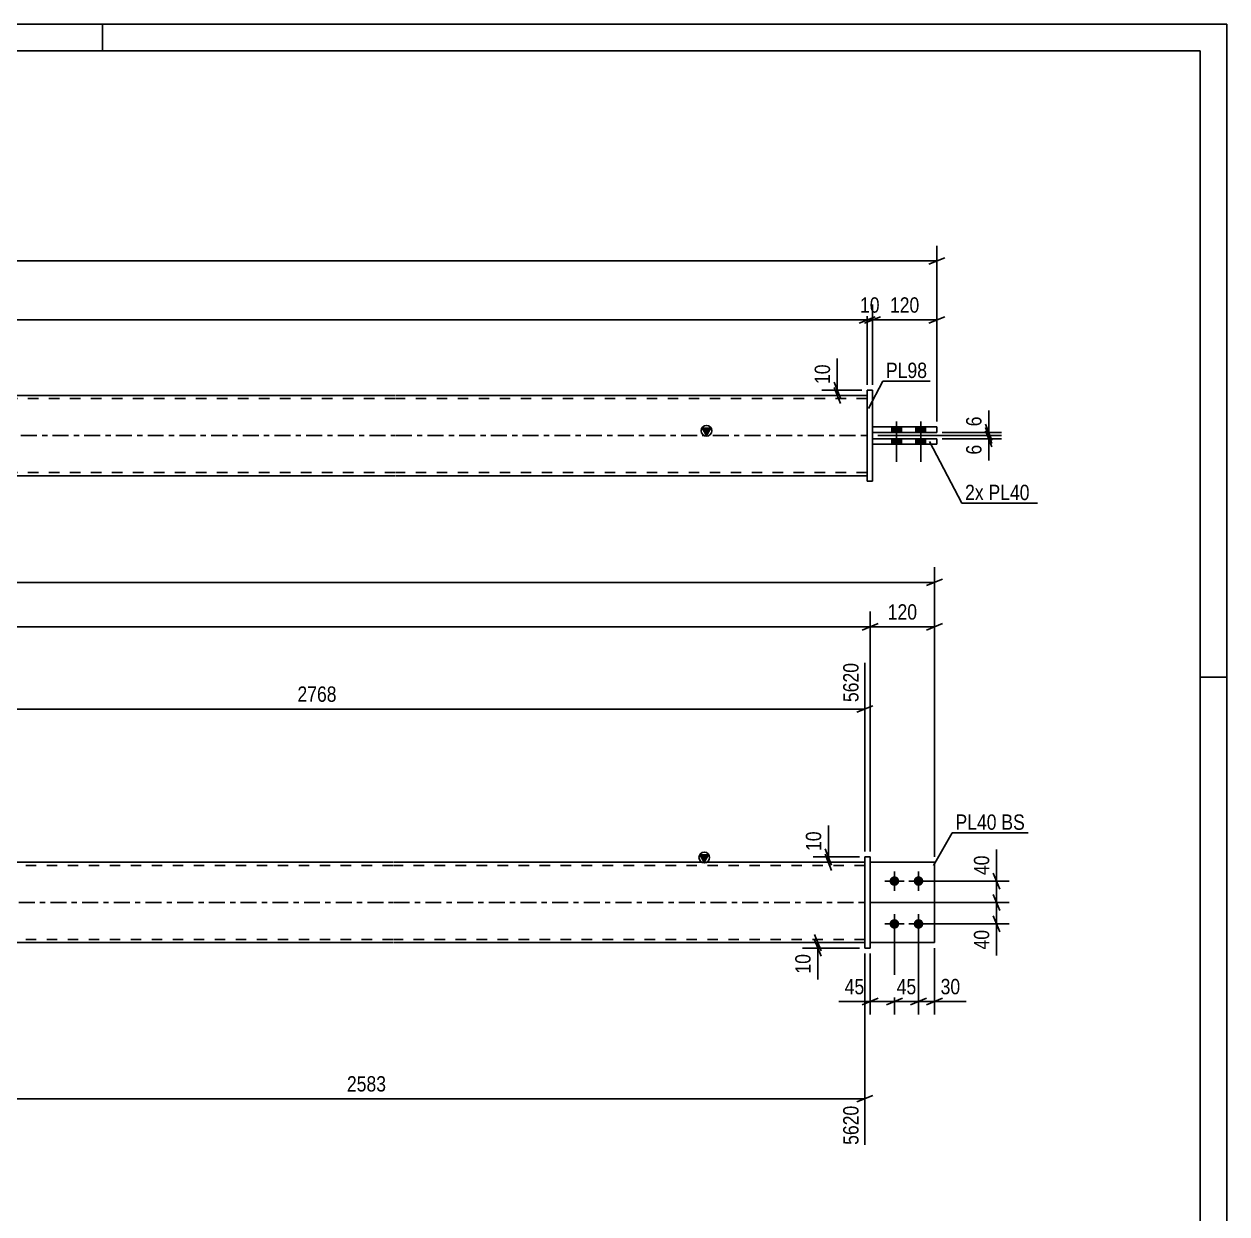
# Model space of a CAD drawing. Header units: millimetres. Extents: x 0 to 594, y 0 to 420.
# Drawn here: x 369.4 to 594, y 197.8 to 420 of the extents above; entities that cross this region are included whole.
import ezdxf

# ---------------------------------------------------------------- set-up
doc = ezdxf.new("R2010")
doc.units = ezdxf.units.MM
doc.linetypes.add('DXK_LINE_DOT2', pattern=[3.9198, 1.9599, -1.9599])
doc.linetypes.add('DXK_LINE_DOT3', pattern=[5.9187, 2.979, -0.9799, 0.9799, -0.9799])
doc.styles.add('Arial Narrow', font='ARIALN.TTF', dxfattribs={"height": 0.2})

# ---------------------------------------------------------------- blocks, each defined once
blk = doc.blocks.new('Unknown-580609117-1130')
at = {"color": 5, "linetype": 'Continuous'}
for p, q in [((594, 420), (0, 420)), ((384, 415), (384, 420)), ((594, 0), (594, 420)), ((589, 415), (5, 415)), ((589, 5), (589, 415)), ((594, 298), (589, 298))]:
    blk.add_line(p, q, dxfattribs=at)
blk = doc.blocks.new('Bolt-580609117-1684 - 1673')
at = {"linetype": 'Continuous'}
for points in [[(531.9, 260.85), (532.09, 260.83), (532.27, 260.77), (532.43, 260.68), (532.57, 260.55), (532.68, 260.4), (532.76, 260.23), (532.8, 260.04), (532.8, 259.85), (532.76, 259.67), (532.68, 259.5), (532.57, 259.35), (532.43, 259.22), (532.27, 259.13), (532.09, 259.07), (531.9, 259.05), (531.72, 259.07), (531.54, 259.13), (531.38, 259.22), (531.24, 259.35), (531.12, 259.5), (531.05, 259.67), (531.01, 259.85), (531.01, 260.04), (531.05, 260.23), (531.12, 260.4), (531.24, 260.55), (531.38, 260.68), (531.54, 260.77), (531.72, 260.83)], [(536.4, 260.85), (536.59, 260.83), (536.77, 260.77), (536.93, 260.68), (537.07, 260.55), (537.18, 260.4), (537.26, 260.23), (537.3, 260.04), (537.3, 259.85), (537.26, 259.67), (537.18, 259.5), (537.07, 259.35), (536.93, 259.22), (536.77, 259.13), (536.59, 259.07), (536.4, 259.05), (536.22, 259.07), (536.04, 259.13), (535.88, 259.22), (535.74, 259.35), (535.62, 259.5), (535.55, 259.67), (535.51, 259.85), (535.51, 260.04), (535.55, 260.23), (535.62, 260.4), (535.74, 260.55), (535.88, 260.68), (536.04, 260.77), (536.22, 260.83)], [(531.9, 252.85), (532.09, 252.83), (532.27, 252.77), (532.43, 252.68), (532.57, 252.55), (532.68, 252.4), (532.76, 252.23), (532.8, 252.04), (532.8, 251.85), (532.76, 251.67), (532.68, 251.5), (532.57, 251.35), (532.43, 251.22), (532.27, 251.13), (532.09, 251.07), (531.9, 251.05), (531.72, 251.07), (531.54, 251.13), (531.38, 251.22), (531.24, 251.35), (531.12, 251.5), (531.05, 251.67), (531.01, 251.85), (531.01, 252.04), (531.05, 252.23), (531.12, 252.4), (531.24, 252.55), (531.38, 252.68), (531.54, 252.77), (531.72, 252.83)], [(536.4, 252.85), (536.59, 252.83), (536.77, 252.77), (536.93, 252.68), (537.07, 252.55), (537.18, 252.4), (537.26, 252.23), (537.3, 252.04), (537.3, 251.85), (537.26, 251.67), (537.18, 251.5), (537.07, 251.35), (536.93, 251.22), (536.77, 251.13), (536.59, 251.07), (536.4, 251.05), (536.22, 251.07), (536.04, 251.13), (535.88, 251.22), (535.74, 251.35), (535.62, 251.5), (535.55, 251.67), (535.51, 251.85), (535.51, 252.04), (535.55, 252.23), (535.62, 252.4), (535.74, 252.55), (535.88, 252.68), (536.04, 252.77), (536.22, 252.83)]]:
    blk.add_hatch(color=1, dxfattribs=at).paths.add_polyline_path(points)
at = {"color": 1, "linetype": 'Continuous'}
for p, q in [((531.9, 261.75), (531.9, 258.15)), ((536.4, 261.75), (536.4, 258.15)), ((530.1, 259.95), (533.7, 259.95)), ((534.6, 259.95), (538.2, 259.95)), ((530.1, 251.95), (533.7, 251.95)), ((531.9, 253.75), (531.9, 250.15)), ((534.6, 251.95), (538.2, 251.95)), ((536.4, 253.75), (536.4, 250.15))]:
    blk.add_line(p, q, dxfattribs=at)
blk = doc.blocks.new('Part-580609117-1704 - 1673')
at = {"linetype": 'Continuous'}
blk.add_hatch(color=2, dxfattribs=at).paths.add_polyline_path([(496.4, 263.45), (495.6, 264.85), (497.2, 264.85)])
at = {"color": 2, "linetype": 'Continuous'}
for p, q in [((438.3, 263.45), (196.75, 263.45)), ((526.4, 263.45), (438.4, 263.45)), ((496.4, 263.45), (495.6, 264.85)), ((495.6, 264.85), (497.2, 264.85)), ((497.2, 264.85), (496.4, 263.45)), ((196.75, 248.45), (438.3, 248.45)), ((438.4, 248.45), (526.4, 248.45))]:
    blk.add_line(p, q, dxfattribs=at)
at = {"color": 7, "linetype": 'DXK_LINE_DOT2'}
for p, q in [((438.3, 262.85), (196.75, 262.85)), ((526.4, 262.85), (438.4, 262.85)), ((526.4, 263.45), (526.4, 248.45)), ((438.3, 249.05), (196.75, 249.05)), ((526.4, 249.05), (438.4, 249.05))]:
    blk.add_line(p, q, dxfattribs=at)
at = {"color": 7, "linetype": 'DXK_LINE_DOT3'}
for p, q in [((196.75, 255.95), (438.3, 255.95)), ((438.4, 255.95), (526.4, 255.95))]:
    blk.add_line(p, q, dxfattribs=at)
at = {"color": 2, "linetype": 'Continuous'}
blk.add_circle((496.4, 264.35), 1, dxfattribs=at)
blk = doc.blocks.new('Part-580609117-1709 - 1673')
at = {"color": 2, "linetype": 'Continuous'}
for p, q in [((539.4, 263.45), (527.4, 263.45)), ((539.4, 263.45), (539.4, 263.45)), ((539.4, 263.45), (539.4, 248.45)), ((527.4, 248.45), (539.4, 248.45))]:
    blk.add_line(p, q, dxfattribs=at)
at = {"color": 7, "linetype": 'DXK_LINE_DOT2'}
for p, q in [((527.4, 263.45), (539.4, 263.45)), ((527.4, 263.45), (527.4, 263.45)), ((527.4, 263.45), (527.4, 248.45)), ((527.4, 248.45), (539.4, 248.45))]:
    blk.add_line(p, q, dxfattribs=at)
blk = doc.blocks.new('Part-580609117-1714 - 1673')
at = {"color": 7, "linetype": 'DXK_LINE_DOT2'}
for p, q in [((527.4, 263.45), (539.4, 263.45)), ((539.4, 263.45), (527.4, 263.45)), ((527.4, 263.45), (527.4, 263.45)), ((527.4, 263.45), (527.4, 248.45)), ((539.4, 263.45), (539.4, 263.45)), ((539.4, 263.45), (539.4, 248.45)), ((527.4, 248.45), (539.4, 248.45)), ((527.4, 248.45), (539.4, 248.45))]:
    blk.add_line(p, q, dxfattribs=at)
blk = doc.blocks.new('Part-580609117-1715 - 1673')
at = {"color": 2, "linetype": 'Continuous'}
for p, q in [((526.4, 264.45), (527.4, 264.45)), ((526.4, 247.45), (526.4, 264.45)), ((527.4, 247.45), (527.4, 264.45)), ((526.4, 247.45), (526.4, 247.45)), ((526.4, 247.45), (527.4, 247.45))]:
    blk.add_line(p, q, dxfattribs=at)
at = {"color": 7, "linetype": 'DXK_LINE_DOT2'}
for p, q in [((526.4, 264.45), (527.4, 264.45)), ((526.4, 247.45), (527.4, 247.45))]:
    blk.add_line(p, q, dxfattribs=at)
blk = doc.blocks.new('Bolt-580609117-1371 - 1367')
at = {"linetype": 'Continuous'}
for points in [[(533.21, 344.75), (531.41, 344.75), (531.41, 343.75), (533.21, 343.75)], [(533.21, 344.75), (531.41, 344.75), (531.41, 343.75), (533.21, 343.75)], [(537.71, 344.75), (535.91, 344.75), (535.91, 343.75), (537.71, 343.75)], [(537.71, 344.75), (535.91, 344.75), (535.91, 343.75), (537.71, 343.75)], [(533.21, 342.55), (531.41, 342.55), (531.41, 341.55), (533.21, 341.55)], [(533.21, 342.55), (531.41, 342.55), (531.41, 341.55), (533.21, 341.55)], [(537.71, 342.55), (535.91, 342.55), (535.91, 341.55), (537.71, 341.55)], [(537.71, 342.55), (535.91, 342.55), (535.91, 341.55), (537.71, 341.55)]]:
    blk.add_hatch(color=1, dxfattribs=at).paths.add_polyline_path(points)
at = {"color": 1, "linetype": 'Continuous'}
for p, q in [((531.41, 344.75), (531.41, 343.75)), ((531.41, 344.75), (531.41, 343.75)), ((532.31, 345.75), (532.31, 338.25)), ((532.31, 345.75), (532.31, 338.25)), ((533.21, 344.75), (533.21, 343.75)), ((533.21, 344.75), (533.21, 343.75)), ((535.91, 344.75), (535.91, 343.75)), ((535.91, 344.75), (535.91, 343.75)), ((536.81, 345.75), (536.81, 338.25)), ((536.81, 345.75), (536.81, 338.25)), ((537.71, 344.75), (537.71, 343.75)), ((537.71, 344.75), (537.71, 343.75)), ((531.41, 342.55), (531.41, 341.55)), ((531.41, 342.55), (531.41, 341.55)), ((533.21, 342.55), (533.21, 341.55)), ((533.21, 342.55), (533.21, 341.55)), ((535.91, 342.55), (535.91, 341.55)), ((535.91, 342.55), (535.91, 341.55)), ((537.71, 342.55), (537.71, 341.55)), ((537.71, 342.55), (537.71, 341.55))]:
    blk.add_line(p, q, dxfattribs=at)
blk = doc.blocks.new('Part-580609117-1456 - 1367')
at = {"linetype": 'Continuous'}
blk.add_hatch(color=2, dxfattribs=at).paths.add_polyline_path([(496.81, 343.15), (496.01, 344.55), (497.61, 344.55)])
at = {"color": 2, "linetype": 'Continuous'}
for p, q in [((438.71, 350.65), (197.15, 350.65)), ((526.81, 350.65), (438.81, 350.65)), ((496.81, 343.15), (496.01, 344.55)), ((496.01, 344.55), (497.61, 344.55)), ((497.61, 344.55), (496.81, 343.15)), ((438.71, 335.65), (197.15, 335.65)), ((526.81, 335.65), (438.81, 335.65))]:
    blk.add_line(p, q, dxfattribs=at)
at = {"color": 7, "linetype": 'DXK_LINE_DOT2'}
for p, q in [((526.81, 350.65), (526.81, 335.65)), ((438.71, 350.05), (197.15, 350.05)), ((526.81, 350.05), (438.81, 350.05)), ((438.71, 336.25), (197.15, 336.25)), ((526.81, 336.25), (438.81, 336.25))]:
    blk.add_line(p, q, dxfattribs=at)
at = {"color": 7, "linetype": 'DXK_LINE_DOT3'}
for p, q in [((197.15, 343.15), (438.71, 343.15)), ((438.81, 343.15), (526.81, 343.15))]:
    blk.add_line(p, q, dxfattribs=at)
at = {"color": 2, "linetype": 'Continuous'}
blk.add_circle((496.81, 344.05), 1, dxfattribs=at)
blk = doc.blocks.new('Part-580609117-1461 - 1367')
at = {"color": 2, "linetype": 'Continuous'}
for p, q in [((539.81, 342.55), (527.81, 342.55)), ((527.81, 341.55), (539.81, 341.55)), ((539.81, 341.55), (539.81, 342.55))]:
    blk.add_line(p, q, dxfattribs=at)
at = {"color": 7, "linetype": 'DXK_LINE_DOT2'}
for p, q in [((527.81, 342.55), (527.81, 341.55)), ((539.81, 342.55), (527.81, 342.55)), ((527.81, 341.55), (539.81, 341.55))]:
    blk.add_line(p, q, dxfattribs=at)
blk = doc.blocks.new('Part-580609117-1433 - 1367')
at = {"color": 2, "linetype": 'Continuous'}
for p, q in [((526.81, 351.65), (526.81, 351.65)), ((526.81, 334.65), (526.81, 351.65)), ((526.81, 351.65), (527.81, 351.65)), ((527.81, 351.65), (527.81, 351.65)), ((527.81, 351.65), (527.81, 334.65)), ((526.81, 334.65), (527.81, 334.65)), ((526.81, 334.65), (526.81, 334.65)), ((527.81, 334.65), (527.81, 334.65))]:
    blk.add_line(p, q, dxfattribs=at)
at = {"color": 7, "linetype": 'DXK_LINE_DOT2'}
for p, q in [((526.81, 351.65), (527.81, 351.65)), ((526.81, 334.65), (527.81, 334.65)), ((527.81, 334.65), (527.81, 334.65))]:
    blk.add_line(p, q, dxfattribs=at)
blk = doc.blocks.new('Part-580609117-1466 - 1367')
at = {"color": 2, "linetype": 'Continuous'}
for p, q in [((539.81, 344.75), (527.81, 344.75)), ((527.81, 343.75), (539.81, 343.75)), ((539.81, 343.75), (539.81, 344.75))]:
    blk.add_line(p, q, dxfattribs=at)
at = {"color": 7, "linetype": 'DXK_LINE_DOT2'}
for p, q in [((527.81, 344.75), (527.81, 343.75)), ((539.81, 344.75), (527.81, 344.75)), ((527.81, 343.75), (539.81, 343.75))]:
    blk.add_line(p, q, dxfattribs=at)
blk = doc.blocks.new('StraightDimension-580609117-1945 - 1673')
at = {"color": 7, "linetype": 'Continuous'}
for p, q in [((531.9, 250.95), (531.9, 235.06)), ((527.4, 246.45), (527.4, 235.06)), ((525.9, 236.86), (528.9, 238.06)), ((527.4, 237.46), (531.9, 237.46)), ((533.4, 238.06), (530.4, 236.86))]:
    blk.add_line(p, q, dxfattribs=at)
at = {"color": 0}
blk.add_wipeout([(526.88, 238.21), (526.88, 242.41), (522.02, 242.41), (522.02, 238.21)], dxfattribs=at)
at = {"color": 7, "linetype": 'Continuous'}
blk.add_line((527.4, 237.46), (521.5, 237.46), dxfattribs=at)
blk.add_line((527.4, 237.46), (521.5, 237.46), dxfattribs=at)
at = {"color": 3, "style": 'Arial Narrow'}
blk.add_text('45', height=2.863, dxfattribs=at).set_placement((522.62, 238.81))
blk = doc.blocks.new('StraightDimension-580609117-1746 - 1673')
at = {"color": 7, "linetype": 'Continuous'}
for p, q in [((539.4, 264.45), (539.4, 318.57)), ((95.65, 315.72), (539.4, 315.72)), ((537.9, 315.12), (540.9, 316.32))]:
    blk.add_line(p, q, dxfattribs=at)
blk = doc.blocks.new('StraightDimension-580609117-2004 - 1673')
at = {"color": 7, "linetype": 'Continuous'}
for p, q in [((550.36, 261.45), (551.56, 258.45)), ((537.4, 259.95), (553.36, 259.95)), ((550.96, 255.95), (550.96, 259.95)), ((551.56, 254.45), (550.36, 257.45)), ((527.4, 255.95), (553.36, 255.95))]:
    blk.add_line(p, q, dxfattribs=at)
at = {"color": 0}
blk.add_wipeout([(550.21, 265.33), (546.01, 265.33), (546.01, 260.47), (550.21, 260.47)], dxfattribs=at)
at = {"color": 7, "linetype": 'Continuous'}
blk.add_line((550.96, 259.95), (550.96, 265.85), dxfattribs=at)
blk.add_line((550.96, 259.95), (550.96, 265.85), dxfattribs=at)
at = {"color": 3, "style": 'Arial Narrow'}
blk.add_text('40', height=2.863, rotation=90.0002, dxfattribs=at).set_placement((549.61, 261.07))
blk = doc.blocks.new('StraightDimension-580609117-2017 - 1673')
at = {"color": 7, "linetype": 'Continuous'}
for p, q in [((550.36, 257.45), (551.56, 254.45)), ((527.4, 255.95), (553.36, 255.95)), ((550.96, 251.95), (550.96, 255.95)), ((537.4, 251.95), (553.36, 251.95)), ((551.56, 250.45), (550.36, 253.45))]:
    blk.add_line(p, q, dxfattribs=at)
at = {"color": 0}
blk.add_wipeout([(550.21, 251.42), (546.01, 251.42), (546.01, 246.57), (550.21, 246.57)], dxfattribs=at)
at = {"color": 7, "linetype": 'Continuous'}
blk.add_line((550.96, 251.95), (550.96, 246.04), dxfattribs=at)
blk.add_line((550.96, 251.95), (550.96, 246.04), dxfattribs=at)
at = {"color": 3, "style": 'Arial Narrow'}
blk.add_text('40', height=2.863, rotation=90.0002, dxfattribs=at).set_placement((549.61, 247.17))
blk = doc.blocks.new('StraightDimension-580609117-1955 - 1673')
at = {"color": 7, "linetype": 'Continuous'}
for p, q in [((531.9, 250.95), (531.9, 235.06)), ((536.4, 250.95), (536.4, 235.06)), ((530.4, 236.86), (533.4, 238.06)), ((531.9, 237.46), (536.4, 237.46)), ((537.9, 238.06), (534.9, 236.86))]:
    blk.add_line(p, q, dxfattribs=at)
at = {"color": 0}
blk.add_wipeout([(536.58, 238.21), (536.58, 242.41), (531.73, 242.41), (531.73, 238.21)], dxfattribs=at)
at = {"color": 3, "style": 'Arial Narrow'}
blk.add_text('45', height=2.863, dxfattribs=at).set_placement((532.33, 238.81))
blk = doc.blocks.new('StraightDimension-580609117-1878 - 1673')
at = {"color": 7, "linetype": 'Continuous'}
for p, q in [((340.26, 247.45), (340.26, 201.99)), ((526.4, 246.45), (526.4, 210.69)), ((341.76, 219.9), (338.76, 218.7)), ((340.26, 219.3), (526.4, 219.3)), ((524.9, 218.7), (527.9, 219.9))]:
    blk.add_line(p, q, dxfattribs=at)
at = {"color": 0}
blk.add_wipeout([(437.59, 220.05), (437.59, 224.25), (429.07, 224.25), (429.07, 220.05)], dxfattribs=at)
at = {"color": 0, "linetype": 'Continuous'}
blk.add_wipeout([(525.8, 218.6), (521.6, 218.6), (521.6, 210.08), (525.8, 210.08)], dxfattribs=at)
at = {"color": 3, "style": 'Arial Narrow'}
blk.add_text('2583', height=2.863, dxfattribs=at).set_placement((429.67, 220.65))
at = {"color": 3, "linetype": 'Continuous', "style": 'Arial Narrow'}
blk.add_text('5620', height=2.863, rotation=90.0002, dxfattribs=at).set_placement((525.2, 210.69))
blk = doc.blocks.new('StraightDimension-580609117-2040 - 1673')
at = {"color": 7, "linetype": 'Continuous'}
for p, q in [((527.4, 265.45), (527.4, 310.28)), ((539.4, 264.45), (539.4, 310.28)), ((525.9, 306.83), (528.9, 308.03)), ((540.9, 308.03), (537.9, 306.83)), ((527.4, 307.43), (539.4, 307.43))]:
    blk.add_line(p, q, dxfattribs=at)
at = {"color": 0}
blk.add_wipeout([(536.75, 308.18), (536.75, 312.38), (530.06, 312.38), (530.06, 308.18)], dxfattribs=at)
at = {"color": 3, "style": 'Arial Narrow'}
blk.add_text('120', height=2.863, dxfattribs=at).set_placement((530.66, 308.78))
blk = doc.blocks.new('StraightDimension-580609117-2031 - 1673')
at = {"color": 7, "linetype": 'Continuous'}
for p, q in [((518.98, 265.95), (520.18, 262.95)), ((525.4, 264.45), (516.73, 264.45)), ((525.4, 263.45), (516.73, 263.45)), ((520.18, 261.95), (518.98, 264.95)), ((519.58, 263.45), (519.58, 264.45))]:
    blk.add_line(p, q, dxfattribs=at)
at = {"color": 0}
blk.add_wipeout([(518.83, 269.83), (514.63, 269.83), (514.63, 264.97), (518.83, 264.97)], dxfattribs=at)
at = {"color": 7, "linetype": 'Continuous'}
blk.add_line((519.58, 264.45), (519.58, 270.35), dxfattribs=at)
blk.add_line((519.58, 264.45), (519.58, 270.35), dxfattribs=at)
at = {"color": 3, "style": 'Arial Narrow'}
blk.add_text('10', height=2.863, rotation=90.0002, dxfattribs=at).set_placement((518.23, 265.57))
blk = doc.blocks.new('StraightDimension-580609117-1760 - 1673')
at = {"color": 7, "linetype": 'Continuous'}
for p, q in [((321.77, 264.45), (321.77, 300.7)), ((526.4, 265.45), (526.4, 300.7)), ((323.27, 292.68), (320.27, 291.48)), ((321.77, 292.08), (526.4, 292.08)), ((524.9, 291.48), (527.9, 292.68))]:
    blk.add_line(p, q, dxfattribs=at)
at = {"color": 0, "linetype": 'Continuous'}
blk.add_wipeout([(525.8, 301.3), (521.6, 301.3), (521.6, 292.78), (525.8, 292.78)], dxfattribs=at)
at = {"color": 0}
blk.add_wipeout([(428.34, 292.83), (428.34, 297.03), (419.83, 297.03), (419.83, 292.83)], dxfattribs=at)
at = {"color": 3, "linetype": 'Continuous', "style": 'Arial Narrow'}
blk.add_text('5620', height=2.863, rotation=90.0002, dxfattribs=at).set_placement((525.2, 293.38))
at = {"color": 3, "style": 'Arial Narrow'}
blk.add_text('2768', height=2.863, dxfattribs=at).set_placement((420.43, 293.43))
blk = doc.blocks.new('StraightDimension-580609117-2050 - 1673')
at = {"color": 7, "linetype": 'Continuous'}
for p, q in [((527.4, 265.45), (527.4, 310.28)), ((525.9, 306.83), (528.9, 308.03)), ((107.65, 307.43), (527.4, 307.43))]:
    blk.add_line(p, q, dxfattribs=at)
blk = doc.blocks.new('StraightDimension-580609117-1936 - 1673')
at = {"color": 7, "linetype": 'Continuous'}
for p, q in [((517, 249.95), (518.2, 246.95)), ((525.4, 248.45), (514.75, 248.45)), ((525.4, 247.45), (514.75, 247.45)), ((518.2, 245.95), (517, 248.95)), ((517.6, 247.45), (517.6, 248.45))]:
    blk.add_line(p, q, dxfattribs=at)
at = {"color": 0}
blk.add_wipeout([(516.85, 246.92), (512.65, 246.92), (512.65, 242.07), (516.85, 242.07)], dxfattribs=at)
at = {"color": 7, "linetype": 'Continuous'}
blk.add_line((517.6, 247.45), (517.6, 241.54), dxfattribs=at)
blk.add_line((517.6, 247.45), (517.6, 241.54), dxfattribs=at)
at = {"color": 3, "style": 'Arial Narrow'}
blk.add_text('10', height=2.863, rotation=90.0002, dxfattribs=at).set_placement((516.25, 242.67))
blk = doc.blocks.new('StraightDimension-580609117-1965 - 1673')
at = {"color": 7, "linetype": 'Continuous'}
for p, q in [((536.4, 250.95), (536.4, 235.06)), ((539.4, 247.45), (539.4, 235.06)), ((534.9, 236.86), (537.9, 238.06)), ((536.4, 237.46), (539.4, 237.46)), ((540.9, 238.06), (537.9, 236.86))]:
    blk.add_line(p, q, dxfattribs=at)
at = {"color": 0}
blk.add_wipeout([(544.79, 238.21), (544.79, 242.41), (539.93, 242.41), (539.93, 238.21)], dxfattribs=at)
at = {"color": 7, "linetype": 'Continuous'}
blk.add_line((539.4, 237.46), (545.31, 237.46), dxfattribs=at)
blk.add_line((539.4, 237.46), (545.31, 237.46), dxfattribs=at)
at = {"color": 3, "style": 'Arial Narrow'}
blk.add_text('30', height=2.863, dxfattribs=at).set_placement((540.53, 238.81))
blk = doc.blocks.new('StraightDimension-580609117-1545 - 1367')
at = {"color": 7, "linetype": 'Continuous'}
for p, q in [((539.81, 345.75), (539.81, 378.6)), ((96.05, 375.75), (539.81, 375.75)), ((538.31, 375.15), (541.31, 376.35))]:
    blk.add_line(p, q, dxfattribs=at)
blk = doc.blocks.new('StraightDimension-580609117-1576 - 1367')
at = {"color": 7, "linetype": 'Continuous'}
for p, q in [((526.81, 352.65), (526.81, 367.6)), ((109.05, 364.75), (526.81, 364.75)), ((525.31, 364.15), (528.31, 365.35))]:
    blk.add_line(p, q, dxfattribs=at)
blk = doc.blocks.new('StraightDimension-580609117-1586 - 1367')
at = {"color": 7, "linetype": 'Continuous'}
for p, q in [((526.81, 352.65), (526.81, 367.6)), ((527.81, 352.65), (527.81, 367.6)), ((525.31, 364.15), (528.31, 365.35)), ((529.31, 365.35), (526.31, 364.15)), ((526.81, 364.75), (527.81, 364.75))]:
    blk.add_line(p, q, dxfattribs=at)
at = {"color": 0}
blk.add_wipeout([(529.74, 365.5), (529.74, 369.7), (524.88, 369.7), (524.88, 365.5)], dxfattribs=at)
at = {"color": 3, "style": 'Arial Narrow'}
blk.add_text('10', height=2.863, dxfattribs=at).set_placement((525.48, 366.1))
blk = doc.blocks.new('StraightDimension-580609117-1596 - 1367')
at = {"color": 7, "linetype": 'Continuous'}
for p, q in [((527.81, 352.65), (527.81, 367.6)), ((539.81, 345.75), (539.81, 367.6)), ((526.31, 364.15), (529.31, 365.35)), ((527.81, 364.75), (539.81, 364.75)), ((541.31, 365.35), (538.31, 364.15))]:
    blk.add_line(p, q, dxfattribs=at)
at = {"color": 0}
blk.add_wipeout([(537.15, 365.5), (537.15, 369.7), (530.47, 369.7), (530.47, 365.5)], dxfattribs=at)
at = {"color": 3, "style": 'Arial Narrow'}
blk.add_text('120', height=2.863, dxfattribs=at).set_placement((531.07, 366.1))
blk = doc.blocks.new('StraightDimension-580609117-1607 - 1367')
at = {"color": 7, "linetype": 'Continuous'}
for p, q in [((520.63, 353.15), (521.83, 350.15)), ((525.81, 351.65), (518.38, 351.65)), ((525.81, 350.65), (518.38, 350.65)), ((521.83, 349.15), (520.63, 352.15)), ((521.23, 350.65), (521.23, 351.65))]:
    blk.add_line(p, q, dxfattribs=at)
at = {"color": 0}
blk.add_wipeout([(520.48, 357.04), (516.28, 357.04), (516.28, 352.18), (520.48, 352.18)], dxfattribs=at)
at = {"color": 7, "linetype": 'Continuous'}
blk.add_line((521.23, 351.65), (521.23, 357.56), dxfattribs=at)
blk.add_line((521.23, 351.65), (521.23, 357.56), dxfattribs=at)
at = {"color": 3, "style": 'Arial Narrow'}
blk.add_text('10', height=2.863, rotation=90.0002, dxfattribs=at).set_placement((519.88, 352.78))
blk = doc.blocks.new('StraightDimension-580609117-1618 - 1367')
at = {"color": 7, "linetype": 'Continuous'}
for p, q in [((540.81, 343.75), (551.91, 343.75)), ((548.91, 345.25), (550.11, 342.25)), ((550.11, 341.65), (548.91, 344.65)), ((549.51, 343.15), (549.51, 343.75)), ((528.81, 343.15), (551.91, 343.15))]:
    blk.add_line(p, q, dxfattribs=at)
at = {"color": 0}
blk.add_wipeout([(548.76, 347.31), (544.56, 347.31), (544.56, 344.28), (548.76, 344.28)], dxfattribs=at)
at = {"color": 7, "linetype": 'Continuous'}
blk.add_line((549.51, 343.75), (549.51, 347.83), dxfattribs=at)
blk.add_line((549.51, 343.75), (549.51, 347.83), dxfattribs=at)
at = {"color": 3, "style": 'Arial Narrow'}
blk.add_text('6', height=2.86, rotation=90.0002, dxfattribs=at).set_placement((548.16, 344.88))
blk = doc.blocks.new('StraightDimension-580609117-1627 - 1367')
at = {"color": 7, "linetype": 'Continuous'}
for p, q in [((548.91, 344.65), (550.11, 341.65)), ((550.11, 341.05), (548.91, 344.05)), ((528.81, 343.15), (551.91, 343.15)), ((540.81, 342.55), (551.91, 342.55)), ((549.51, 342.55), (549.51, 343.15))]:
    blk.add_line(p, q, dxfattribs=at)
at = {"color": 0}
blk.add_wipeout([(548.76, 342.03), (544.56, 342.03), (544.56, 339), (548.76, 339)], dxfattribs=at)
at = {"color": 7, "linetype": 'Continuous'}
blk.add_line((549.51, 342.55), (549.51, 338.48), dxfattribs=at)
blk.add_line((549.51, 342.55), (549.51, 338.48), dxfattribs=at)
at = {"color": 3, "style": 'Arial Narrow'}
blk.add_text('6', height=2.86, rotation=90.0002, dxfattribs=at).set_placement((548.16, 339.6))
blk = doc.blocks.new('MarkSet-580609117-2089 - 1673')
at = {"color": 0}
blk.add_wipeout([(550.98, 269.53), (550.98, 272.53), (543.31, 272.53), (543.31, 269.53)], dxfattribs=at)
blk.add_wipeout([(550.98, 269.53), (550.98, 272.53), (543.31, 272.53), (543.31, 269.53)], dxfattribs=at)
at = {"color": 30, "linetype": 'Continuous'}
blk.add_line((539.21, 262.87), (542.71, 268.93), dxfattribs=at)
at = {"color": 0}
blk.add_wipeout([(556.27, 269.53), (556.27, 272.53), (551.88, 272.53), (551.88, 269.53)], dxfattribs=at)
blk.add_wipeout([(556.27, 269.53), (556.27, 272.53), (551.88, 272.53), (551.88, 269.53)], dxfattribs=at)
at = {"color": 30, "linetype": 'Continuous'}
blk.add_line((542.71, 268.93), (556.87, 268.93), dxfattribs=at)
at = {"color": 3, "style": 'Arial Narrow'}
for s, p in [('PL40', (543.31, 269.53)), ('BS', (551.88, 269.53))]:
    blk.add_text(s, height=2.863, dxfattribs=at).set_placement(p)
blk = doc.blocks.new('Mark-580609117-1429 - 1367')
at = {"color": 0}
blk.add_wipeout([(538.01, 353.9), (538.01, 356.9), (530.33, 356.9), (530.33, 353.9)], dxfattribs=at)
blk.add_wipeout([(538.01, 353.9), (538.01, 356.9), (530.33, 356.9), (530.33, 353.9)], dxfattribs=at)
at = {"color": 30, "linetype": 'Continuous'}
for p, q in [((527.04, 348.23), (529.73, 353.3)), ((529.73, 353.3), (538.61, 353.3))]:
    blk.add_line(p, q, dxfattribs=at)
at = {"color": 3, "style": 'Arial Narrow'}
blk.add_text('PL98', height=2.863, dxfattribs=at).set_placement((530.33, 353.9))
blk = doc.blocks.new('MarkSet-580609117-1664 - 1367')
at = {"color": 0}
blk.add_wipeout([(548.57, 331.1), (548.57, 334.1), (545.1, 334.1), (545.1, 331.1)], dxfattribs=at)
blk.add_wipeout([(548.57, 331.1), (548.57, 334.1), (545.1, 334.1), (545.1, 331.1)], dxfattribs=at)
at = {"color": 30, "linetype": 'Continuous'}
blk.add_line((538.47, 342.07), (544.5, 330.5), dxfattribs=at)
at = {"color": 0}
blk.add_wipeout([(557.15, 331.1), (557.15, 334.1), (549.47, 334.1), (549.47, 331.1)], dxfattribs=at)
blk.add_wipeout([(557.15, 331.1), (557.15, 334.1), (549.47, 334.1), (549.47, 331.1)], dxfattribs=at)
at = {"color": 30, "linetype": 'Continuous'}
blk.add_line((544.5, 330.5), (558.65, 330.5), dxfattribs=at)
at = {"color": 3, "style": 'Arial Narrow'}
for s, p in [('2x', (545.1, 331.1)), ('PL40', (549.47, 331.1))]:
    blk.add_text(s, height=2.863, dxfattribs=at).set_placement(p)

msp = doc.modelspace()

# ---------------------------------------------------------------- block references
for name in ['Unknown-580609117-1130', 'Part-580609117-1456 - 1367', 'Part-580609117-1433 - 1367', 'Part-580609117-1466 - 1367', 'Bolt-580609117-1371 - 1367', 'Part-580609117-1461 - 1367', 'Part-580609117-1704 - 1673', 'Part-580609117-1715 - 1673', 'Part-580609117-1709 - 1673', 'Part-580609117-1714 - 1673', 'Bolt-580609117-1684 - 1673']:
    msp.add_blockref(name, (0, 0))

# ---------------------------------------------------------------- next in the draw order: block references
for name in ['StraightDimension-580609117-1545 - 1367', 'StraightDimension-580609117-1746 - 1673', 'StraightDimension-580609117-1945 - 1673']:
    msp.add_blockref(name, (0, 0))

# ---------------------------------------------------------------- next in the draw order: block references
for name in ['StraightDimension-580609117-1576 - 1367', 'StraightDimension-580609117-2004 - 1673']:
    msp.add_blockref(name, (0, 0))

# ---------------------------------------------------------------- next in the draw order: block references
for name in ['StraightDimension-580609117-1586 - 1367', 'StraightDimension-580609117-2040 - 1673', 'StraightDimension-580609117-2017 - 1673']:
    msp.add_blockref(name, (0, 0))

# ---------------------------------------------------------------- next in the draw order: block references
for name in ['StraightDimension-580609117-1596 - 1367', 'MarkSet-580609117-2089 - 1673', 'StraightDimension-580609117-2031 - 1673', 'StraightDimension-580609117-1955 - 1673', 'StraightDimension-580609117-1878 - 1673']:
    msp.add_blockref(name, (0, 0))

# ---------------------------------------------------------------- next in the draw order: block references
for name in ['StraightDimension-580609117-1607 - 1367', 'StraightDimension-580609117-1618 - 1367', 'StraightDimension-580609117-1760 - 1673', 'StraightDimension-580609117-1936 - 1673', 'StraightDimension-580609117-1965 - 1673']:
    msp.add_blockref(name, (0, 0))

# ---------------------------------------------------------------- next in the draw order: block references
for name in ['Mark-580609117-1429 - 1367', 'StraightDimension-580609117-1627 - 1367', 'StraightDimension-580609117-2050 - 1673']:
    msp.add_blockref(name, (0, 0))

# ---------------------------------------------------------------- next in the draw order: block references
msp.add_blockref('MarkSet-580609117-1664 - 1367', (0, 0))

doc.saveas('drawing.dxf')
